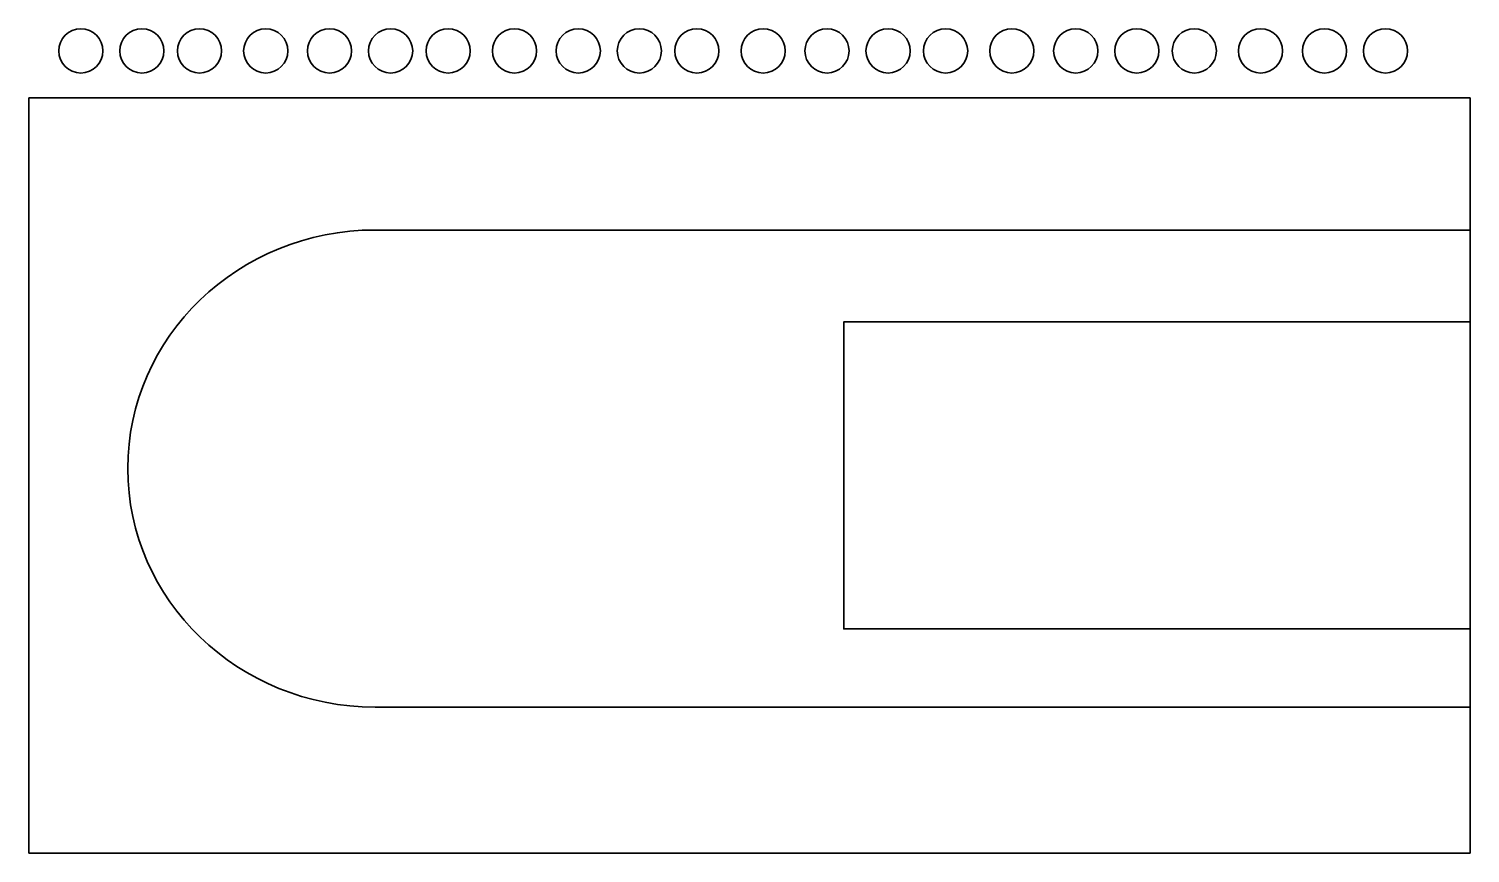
# Model space of a CAD drawing. Header units: inches. Extents: x 0 to 81.6, y 0 to 46.6.
import ezdxf

# ---------------------------------------------------------------- set-up
doc = ezdxf.new("R2010")
doc.units = ezdxf.units.IN
doc.header["$MEASUREMENT"] = 0
doc.layers.add('Layer 1', color=7, linetype='Continuous')

msp = doc.modelspace()

# ---------------------------------------------------------------- linework, layer by layer
at = {"layer": 'Layer 1', "color": 250, "lineweight": 35}
for points in [[(0.014, 42.75), (81.614, 42.75)], [(0.014, 0), (0.014, 42.75)], [(81.614, 42.75), (81.614, 0)], [(81.614, 12.688), (46.146, 12.688), (46.146, 30.062), (81.614, 30.062)], [(0.014, 0), (0.014, 0)], [(81.614, 0), (0.014, 0)], [(81.614, 0), (81.614, 0)]]:
    msp.add_lwpolyline(points, dxfattribs=at)
for points, knots in [([(2.96, 46.647), (3.651, 46.647), (4.21, 46.088), (4.21, 45.397), (4.21, 44.707), (3.651, 44.147), (2.96, 44.147), (2.27, 44.147), (1.71, 44.707), (1.71, 45.397), (1.71, 46.088), (2.27, 46.647), (2.96, 46.647)], [0, 0, 0, 0, 1, 1, 1, 2, 2, 2, 3, 3, 3, 4, 4, 4, 4]), ([(6.416, 46.647), (7.106, 46.647), (7.666, 46.088), (7.666, 45.397), (7.666, 44.707), (7.106, 44.147), (6.416, 44.147), (5.725, 44.147), (5.166, 44.707), (5.166, 45.397), (5.166, 46.088), (5.725, 46.647), (6.416, 46.647)], [0, 0, 0, 0, 1, 1, 1, 2, 2, 2, 3, 3, 3, 4, 4, 4, 4]), ([(9.676, 46.647), (10.366, 46.647), (10.926, 46.088), (10.926, 45.397), (10.926, 44.707), (10.366, 44.147), (9.676, 44.147), (8.985, 44.147), (8.426, 44.707), (8.426, 45.397), (8.426, 46.088), (8.985, 46.647), (9.676, 46.647)], [0, 0, 0, 0, 1, 1, 1, 2, 2, 2, 3, 3, 3, 4, 4, 4, 4]), ([(13.425, 46.647), (14.115, 46.647), (14.675, 46.088), (14.675, 45.397), (14.675, 44.707), (14.115, 44.147), (13.425, 44.147), (12.735, 44.147), (12.175, 44.707), (12.175, 45.397), (12.175, 46.088), (12.735, 46.647), (13.425, 46.647)], [0, 0, 0, 0, 1, 1, 1, 2, 2, 2, 3, 3, 3, 4, 4, 4, 4]), ([(17.041, 46.647), (17.731, 46.647), (18.291, 46.088), (18.291, 45.397), (18.291, 44.707), (17.731, 44.147), (17.041, 44.147), (16.351, 44.147), (15.791, 44.707), (15.791, 45.397), (15.791, 46.088), (16.351, 46.647), (17.041, 46.647)], [0, 0, 0, 0, 1, 1, 1, 2, 2, 2, 3, 3, 3, 4, 4, 4, 4]), ([(20.496, 46.647), (21.187, 46.647), (21.746, 46.088), (21.746, 45.397), (21.746, 44.707), (21.187, 44.147), (20.496, 44.147), (19.806, 44.147), (19.246, 44.707), (19.246, 45.397), (19.246, 46.088), (19.806, 46.647), (20.496, 46.647)], [0, 0, 0, 0, 1, 1, 1, 2, 2, 2, 3, 3, 3, 4, 4, 4, 4]), ([(23.756, 46.647), (24.447, 46.647), (25.006, 46.088), (25.006, 45.397), (25.006, 44.707), (24.447, 44.147), (23.756, 44.147), (23.066, 44.147), (22.506, 44.707), (22.506, 45.397), (22.506, 46.088), (23.066, 46.647), (23.756, 46.647)], [0, 0, 0, 0, 1, 1, 1, 2, 2, 2, 3, 3, 3, 4, 4, 4, 4]), ([(27.505, 46.647), (28.196, 46.647), (28.755, 46.088), (28.755, 45.397), (28.755, 44.707), (28.196, 44.147), (27.505, 44.147), (26.815, 44.147), (26.255, 44.707), (26.255, 45.397), (26.255, 46.088), (26.815, 46.647), (27.505, 46.647)], [0, 0, 0, 0, 1, 1, 1, 2, 2, 2, 3, 3, 3, 4, 4, 4, 4]), ([(31.121, 46.647), (31.812, 46.647), (32.371, 46.088), (32.371, 45.397), (32.371, 44.707), (31.812, 44.147), (31.121, 44.147), (30.431, 44.147), (29.871, 44.707), (29.871, 45.397), (29.871, 46.088), (30.431, 46.647), (31.121, 46.647)], [0, 0, 0, 0, 1, 1, 1, 2, 2, 2, 3, 3, 3, 4, 4, 4, 4]), ([(34.577, 46.647), (35.267, 46.647), (35.827, 46.088), (35.827, 45.397), (35.827, 44.707), (35.267, 44.147), (34.577, 44.147), (33.886, 44.147), (33.327, 44.707), (33.327, 45.397), (33.327, 46.088), (33.886, 46.647), (34.577, 46.647)], [0, 0, 0, 0, 1, 1, 1, 2, 2, 2, 3, 3, 3, 4, 4, 4, 4]), ([(37.837, 46.647), (38.527, 46.647), (39.087, 46.088), (39.087, 45.397), (39.087, 44.707), (38.527, 44.147), (37.837, 44.147), (37.146, 44.147), (36.587, 44.707), (36.587, 45.397), (36.587, 46.088), (37.146, 46.647), (37.837, 46.647)], [0, 0, 0, 0, 1, 1, 1, 2, 2, 2, 3, 3, 3, 4, 4, 4, 4]), ([(41.586, 46.647), (42.276, 46.647), (42.836, 46.088), (42.836, 45.397), (42.836, 44.707), (42.276, 44.147), (41.586, 44.147), (40.896, 44.147), (40.336, 44.707), (40.336, 45.397), (40.336, 46.088), (40.896, 46.647), (41.586, 46.647)], [0, 0, 0, 0, 1, 1, 1, 2, 2, 2, 3, 3, 3, 4, 4, 4, 4]), ([(45.202, 46.647), (45.892, 46.647), (46.452, 46.088), (46.452, 45.397), (46.452, 44.707), (45.892, 44.147), (45.202, 44.147), (44.512, 44.147), (43.952, 44.707), (43.952, 45.397), (43.952, 46.088), (44.512, 46.647), (45.202, 46.647)], [0, 0, 0, 0, 1, 1, 1, 2, 2, 2, 3, 3, 3, 4, 4, 4, 4]), ([(48.657, 46.647), (49.348, 46.647), (49.907, 46.088), (49.907, 45.397), (49.907, 44.707), (49.348, 44.147), (48.657, 44.147), (47.967, 44.147), (47.407, 44.707), (47.407, 45.397), (47.407, 46.088), (47.967, 46.647), (48.657, 46.647)], [0, 0, 0, 0, 1, 1, 1, 2, 2, 2, 3, 3, 3, 4, 4, 4, 4]), ([(51.917, 46.647), (52.608, 46.647), (53.167, 46.088), (53.167, 45.397), (53.167, 44.707), (52.608, 44.147), (51.917, 44.147), (51.227, 44.147), (50.667, 44.707), (50.667, 45.397), (50.667, 46.088), (51.227, 46.647), (51.917, 46.647)], [0, 0, 0, 0, 1, 1, 1, 2, 2, 2, 3, 3, 3, 4, 4, 4, 4]), ([(55.667, 46.647), (56.357, 46.647), (56.917, 46.088), (56.917, 45.397), (56.917, 44.707), (56.357, 44.147), (55.667, 44.147), (54.976, 44.147), (54.417, 44.707), (54.417, 45.397), (54.417, 46.088), (54.976, 46.647), (55.667, 46.647)], [0, 0, 0, 0, 1, 1, 1, 2, 2, 2, 3, 3, 3, 4, 4, 4, 4]), ([(59.282, 46.647), (59.973, 46.647), (60.532, 46.088), (60.532, 45.397), (60.532, 44.707), (59.973, 44.147), (59.282, 44.147), (58.592, 44.147), (58.032, 44.707), (58.032, 45.397), (58.032, 46.088), (58.592, 46.647), (59.282, 46.647)], [0, 0, 0, 0, 1, 1, 1, 2, 2, 2, 3, 3, 3, 4, 4, 4, 4]), ([(62.738, 46.647), (63.428, 46.647), (63.988, 46.088), (63.988, 45.397), (63.988, 44.707), (63.428, 44.147), (62.738, 44.147), (62.047, 44.147), (61.488, 44.707), (61.488, 45.397), (61.488, 46.088), (62.047, 46.647), (62.738, 46.647)], [0, 0, 0, 0, 1, 1, 1, 2, 2, 2, 3, 3, 3, 4, 4, 4, 4]), ([(65.998, 46.647), (66.688, 46.647), (67.248, 46.088), (67.248, 45.397), (67.248, 44.707), (66.688, 44.147), (65.998, 44.147), (65.307, 44.147), (64.748, 44.707), (64.748, 45.397), (64.748, 46.088), (65.307, 46.647), (65.998, 46.647)], [0, 0, 0, 0, 1, 1, 1, 2, 2, 2, 3, 3, 3, 4, 4, 4, 4]), ([(69.747, 46.647), (70.437, 46.647), (70.997, 46.088), (70.997, 45.397), (70.997, 44.707), (70.437, 44.147), (69.747, 44.147), (69.057, 44.147), (68.497, 44.707), (68.497, 45.397), (68.497, 46.088), (69.057, 46.647), (69.747, 46.647)], [0, 0, 0, 0, 1, 1, 1, 2, 2, 2, 3, 3, 3, 4, 4, 4, 4]), ([(73.363, 46.647), (74.053, 46.647), (74.613, 46.088), (74.613, 45.397), (74.613, 44.707), (74.053, 44.147), (73.363, 44.147), (72.673, 44.147), (72.113, 44.707), (72.113, 45.397), (72.113, 46.088), (72.673, 46.647), (73.363, 46.647)], [0, 0, 0, 0, 1, 1, 1, 2, 2, 2, 3, 3, 3, 4, 4, 4, 4]), ([(76.818, 46.647), (77.509, 46.647), (78.068, 46.088), (78.068, 45.397), (78.068, 44.707), (77.509, 44.147), (76.818, 44.147), (76.128, 44.147), (75.568, 44.707), (75.568, 45.397), (75.568, 46.088), (76.128, 46.647), (76.818, 46.647)], [0, 0, 0, 0, 1, 1, 1, 2, 2, 2, 3, 3, 3, 4, 4, 4, 4]), ([(81.614, 35.264), (81.614, 35.264), (19.614, 35.264), (19.614, 35.264), (11.882, 35.264), (5.614, 29.22), (5.614, 21.764), (5.614, 14.308), (11.882, 8.264), (19.614, 8.264), (19.614, 8.264), (19.614, 8.264), (19.614, 8.264), (19.614, 8.264), (81.614, 8.264), (81.614, 8.264)], [0, 0, 0, 0, 1, 1, 1, 2, 2, 2, 3, 3, 3, 4, 4, 4, 5, 5, 5, 5])]:
    msp.add_open_spline(points, degree=3, knots=knots, dxfattribs=at)

doc.saveas('drawing.dxf')
